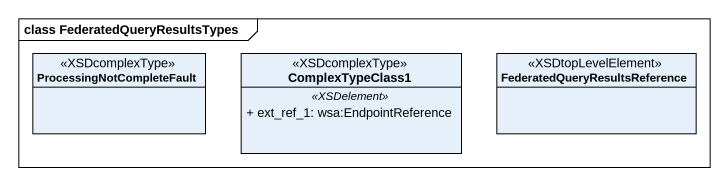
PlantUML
@startuml
mainframe class FederatedQueryResultsTypes
hide circle
hide empty members
skinparam classAttributeIconSize 0
class ProcessingNotCompleteFault <<XSDcomplexType>>
class ComplexTypeClass1 <<XSDcomplexType>> {
  .. <<XSDelement>> ..
  + ext_ref_1: wsa:EndpointReference
}
class "FederatedQueryResultsReference" as FederatedQueryResultsReferen <<XSDtopLevelElement>>
@enduml
